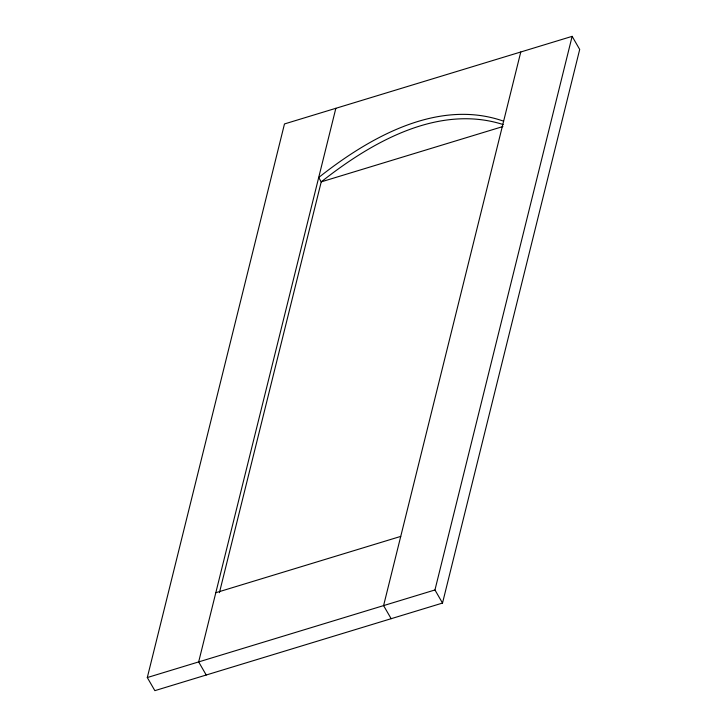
<?xml version="1.0" encoding="UTF-8"?>
<svg xmlns="http://www.w3.org/2000/svg" width="727" height="727" viewBox="0 0 727 727"><rect width="100%" height="100%" fill="white"/><g stroke="black" fill="none" stroke-linecap="round" stroke-linejoin="round"><path stroke-width="1.09" d="M147.299 677.555L284.484 123.944L572.14 36.35L579.701 49.445L442.516 603.056L154.86 690.65L147.299 677.555L434.955 589.961L572.14 36.35M335.847 108.305L198.662 661.915L206.223 675.01M219.427 592.669L321.225 181.868C370.834 142.637 438.099 103.725 503.166 124.553M520.777 51.99L383.592 605.6L391.153 618.695M502.902 126.543L321.225 181.868L318.699 177.506C368.98 137.712 437.908 98.081 503.629 121.191M215.81 592.714L400.741 536.399M434.955 589.961L442.516 603.056"/></g></svg>
